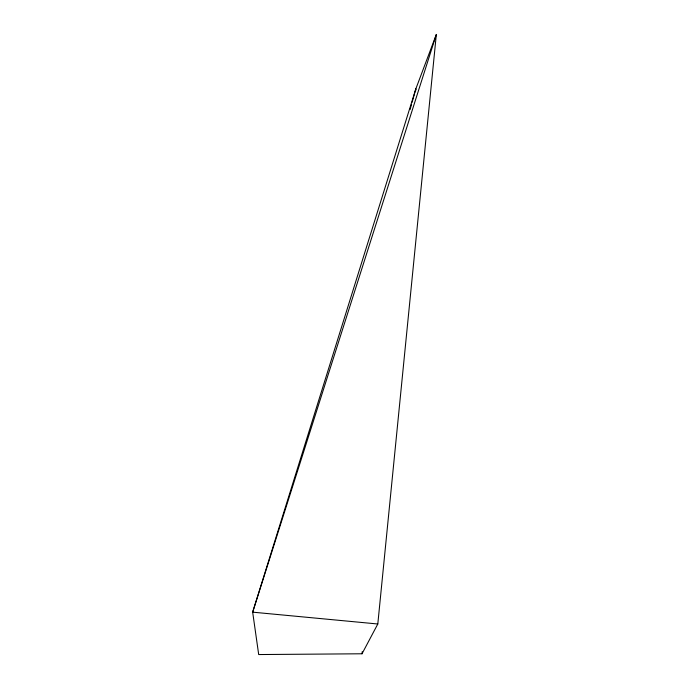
<?xml version="1.0" encoding="UTF-8"?>
<svg xmlns="http://www.w3.org/2000/svg" width="689" height="689" viewBox="0 0 689 689"><rect width="100%" height="100%" fill="white"/><g stroke="black" fill="none" stroke-linecap="round" stroke-linejoin="round"><path stroke-width="1.03" d="M362.018 653.783L377.805 623.993L436.335 34.45L415.855 88.829L252.665 612.159L258.694 654.55L362.018 653.783L362.225 651.648M415.648 90.974L415.855 88.829L412.108 102.299M410.093 109.56L411.54 104.375M436.335 34.45L252.665 612.159L377.805 623.993"/></g></svg>
